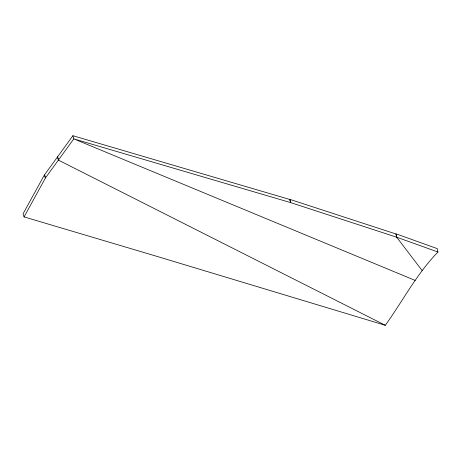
<?xml version="1.0" encoding="UTF-8"?>
<svg xmlns="http://www.w3.org/2000/svg" width="461" height="461" viewBox="0 0 461 461"><rect width="100%" height="100%" fill="white"/><g stroke="black" fill="none" stroke-linecap="round" stroke-linejoin="round"><path stroke-width="0.69" d="M24.07 216.9L45.432 177.969L73.795 138.865L72.901 135.713L289.762 199.463L290.655 202.615L396.679 237.196L437.95 252.017C416.853 273.627 402.81 300.906 385.31 325.287L155.806 256.039L24.07 216.9L23.05 213.835L44.412 174.903L45.432 177.969L44.573 174.771L72.901 135.713M57.573 156.988L58.466 160.14L385.31 325.287M415.2 280.432L73.795 138.865L290.655 202.615L289.854 199.371L395.878 233.952L396.679 237.196L422.224 270.682M57.608 156.942L58.466 160.14M437.95 252.017L437.31 248.652L396.039 233.836L396.679 237.196"/></g></svg>
